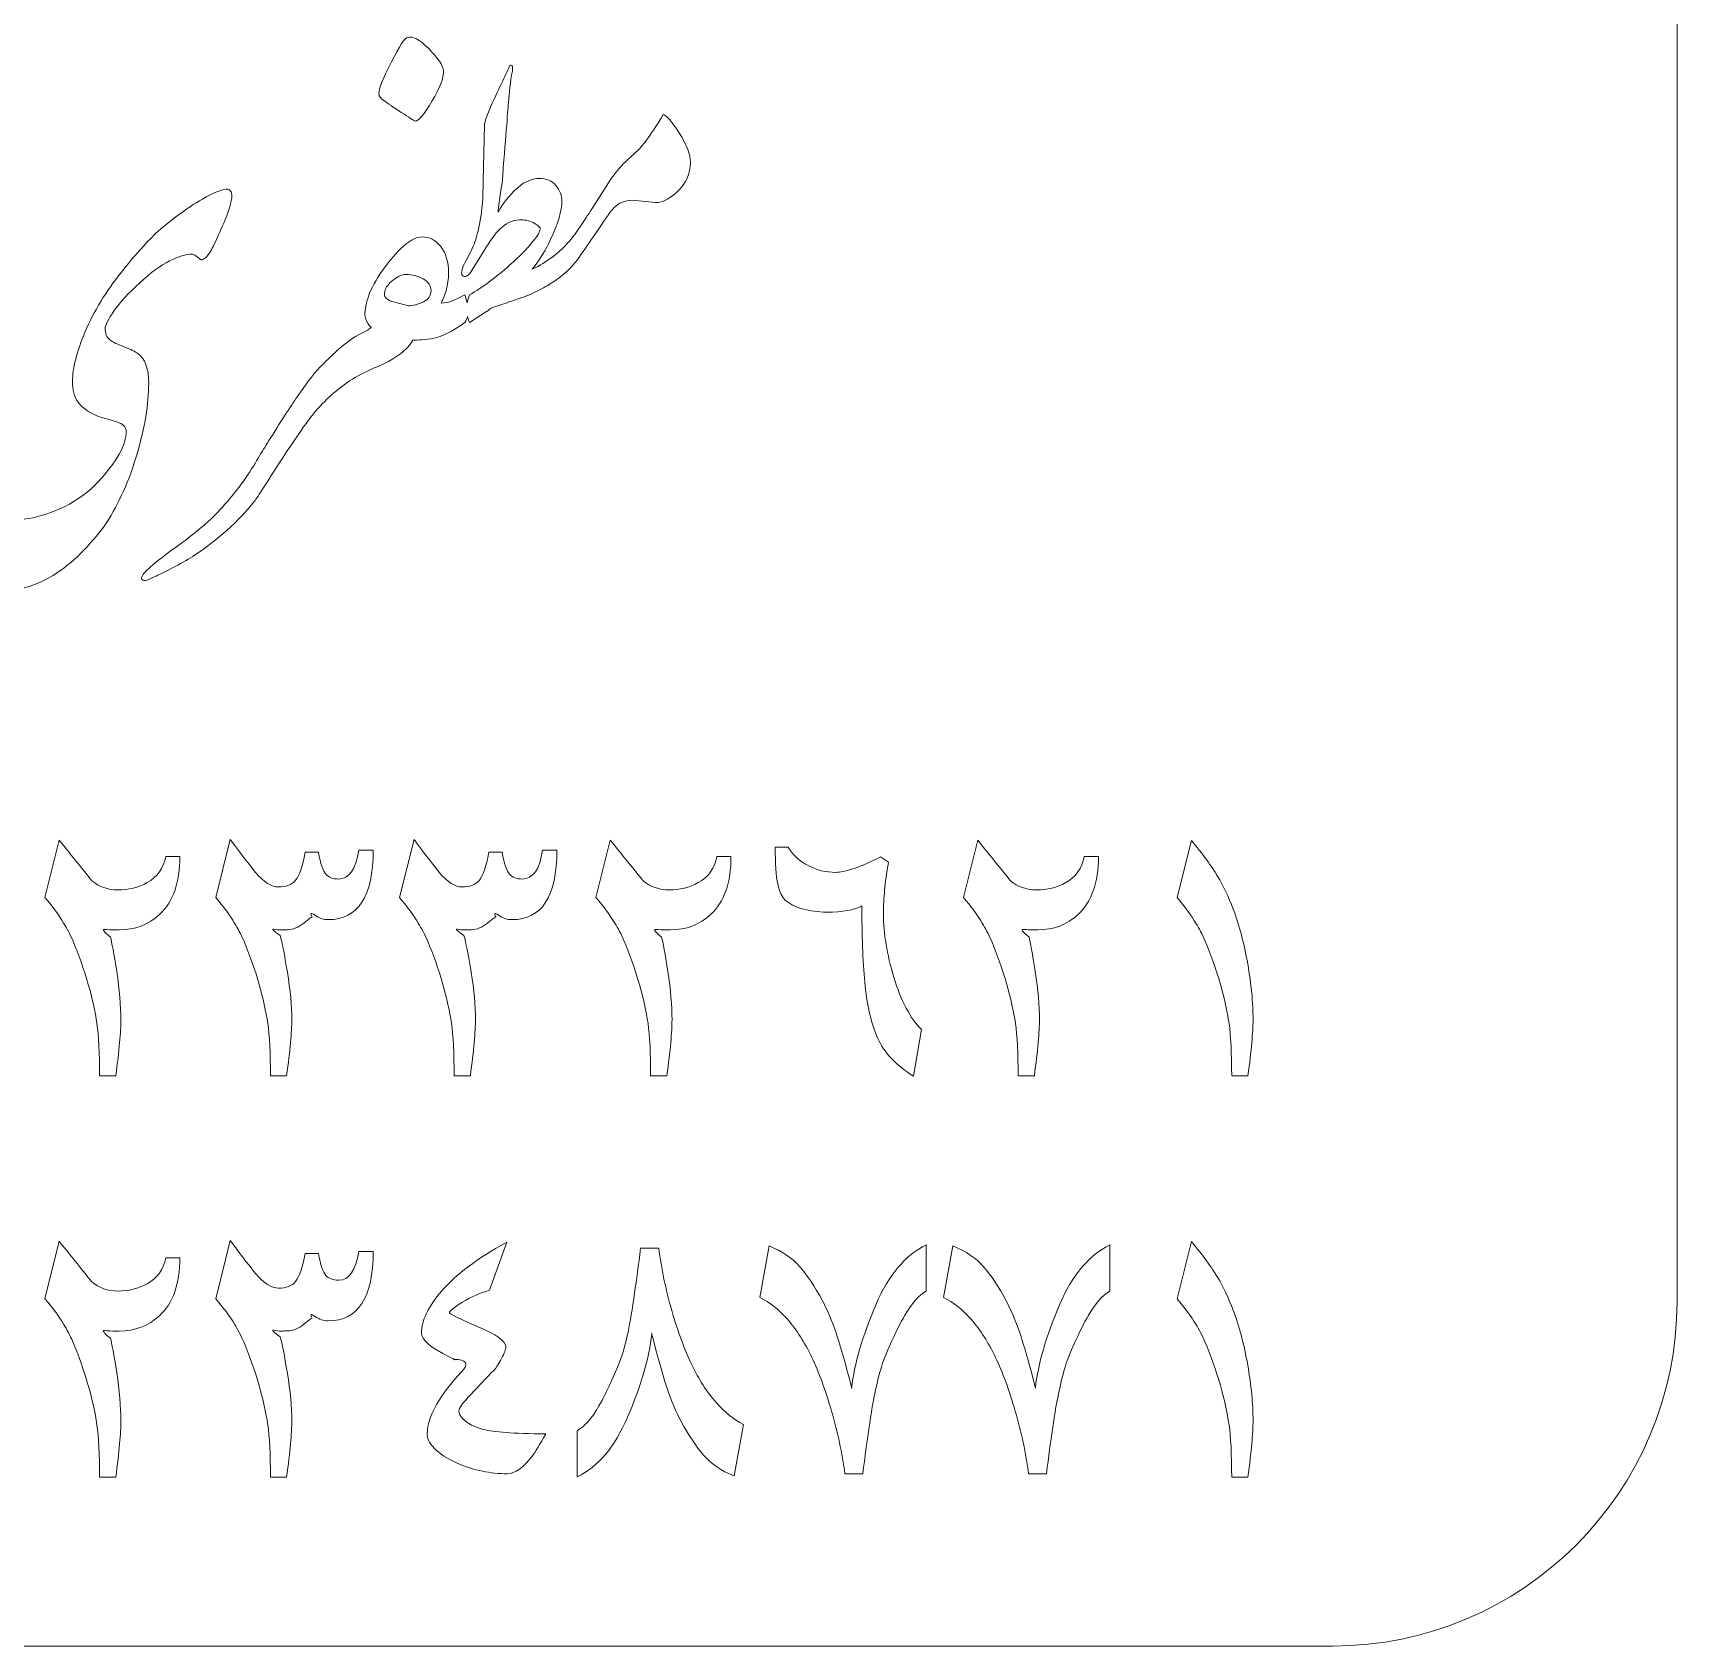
# Model space of a CAD drawing. Header units: millimetres. Extents: x 134.7 to 174.7, y 258.9 to 298.9.
# Drawn here: x 150.83 to 174.7, y 258.88 to 282.3 of the extents above; entities that cross this region are included whole.
import ezdxf

# ---------------------------------------------------------------- set-up
doc = ezdxf.new("R2010")
doc.units = ezdxf.units.MM
doc.header["$MEASUREMENT"] = 0
doc.layers.add('Layer 1', color=7, linetype='Continuous')

msp = doc.modelspace()

# ---------------------------------------------------------------- linework, layer by layer
at = {"layer": 'Layer 1', "color": 250, "lineweight": 18}
msp.add_open_spline([(139.7017, 298.8817), (139.7017, 298.8817), (169.7017, 298.8817), (169.7017, 298.8817), (172.4556, 298.8817), (174.7017, 296.6356), (174.7017, 293.8817), (174.7017, 293.8817), (174.7017, 263.8817), (174.7017, 263.8817), (174.7017, 261.1278), (172.4556, 258.8817), (169.7017, 258.8817), (169.7017, 258.8817), (139.7017, 258.8817), (139.7017, 258.8817), (136.9478, 258.8817), (134.7017, 261.1278), (134.7017, 263.8817), (134.7017, 263.8817), (134.7017, 293.8817), (134.7017, 293.8817), (134.7017, 296.6356), (136.9478, 298.8817), (139.7017, 298.8817)], degree=3, knots=[0, 0, 0, 0, 0.125, 0.125, 0.125, 0.25, 0.25, 0.25, 0.375, 0.375, 0.375, 0.5, 0.5, 0.5, 0.625, 0.625, 0.625, 0.75, 0.75, 0.75, 0.875, 0.875, 0.875, 1, 1, 1, 1], dxfattribs=at)
at = {"layer": 'Layer 1', "color": 250, "lineweight": 9}
for points, knots in [([(155.855, 281.4195), (155.855, 281.4903), (155.9143, 281.6434), (156.0361, 281.8804), (156.1563, 282.1175), (156.2336, 282.2344), (156.2699, 282.2344), (156.3406, 282.264), (156.4427, 282.2097), (156.5777, 282.0731), (156.7127, 281.9364), (156.7852, 281.8294), (156.795, 281.752), (156.795, 281.65), (156.7391, 281.5018), (156.6255, 281.3092), (156.5135, 281.1166), (156.4312, 281.0194), (156.3802, 281.0194), (156.3604, 281.0293), (156.2946, 281.0721), (156.1793, 281.1478), (156.0657, 281.2236), (155.9818, 281.2795), (155.9274, 281.3191), (155.878, 281.3503), (155.855, 281.3849), (155.855, 281.4195)], [0, 0, 0, 0, 0.1111111, 0.1111111, 0.1111111, 0.2222222, 0.2222222, 0.2222222, 0.3333333, 0.3333333, 0.3333333, 0.4444444, 0.4444444, 0.4444444, 0.5555556, 0.5555556, 0.5555556, 0.6666667, 0.6666667, 0.6666667, 0.7777778, 0.7777778, 0.7777778, 0.8888889, 0.8888889, 0.8888889, 1, 1, 1, 1]), ([(158.0817, 278.8712), (158.296, 278.9745), (158.4768, 279.1109), (158.6224, 279.2793), (158.6801, 279.3468), (158.7624, 279.4621), (158.8677, 279.6267), (158.8941, 279.6662), (158.9896, 279.8144), (159.1525, 280.0712), (159.2431, 280.2128), (159.3287, 280.3247), (159.4077, 280.4054), (159.4308, 280.4268), (159.4588, 280.4531), (159.4933, 280.4844), (159.5263, 280.5157), (159.5641, 280.5503), (159.6069, 280.5881), (159.6925, 280.6655), (159.8176, 280.8417), (159.9823, 281.1149), (160.03, 281.1051), (160.109, 281.0145), (160.2193, 280.8433), (160.3247, 280.6737), (160.3774, 280.5321), (160.3774, 280.4235), (160.3774, 280.2589), (160.3132, 280.1156), (160.1848, 279.9922), (160.0564, 279.8736), (159.9362, 279.8226), (159.8226, 279.8423), (159.8226, 279.8423), (159.5295, 279.872), (159.5295, 279.872), (159.4258, 279.872), (159.3369, 279.8341), (159.2645, 279.76), (159.2283, 279.7255), (159.1558, 279.6234), (159.0472, 279.4555), (158.9896, 279.3781), (158.9237, 279.2843), (158.8546, 279.1756), (158.7607, 279.0422), (158.7097, 278.9715), (158.6998, 278.9616), (158.6257, 278.8776), (158.55, 278.8052), (158.4726, 278.7443), (158.3985, 278.6932), (158.3327, 278.6504), (158.2751, 278.6191), (158.201, 278.5763), (158.1088, 278.5319), (158.0001, 278.4825), (157.9837, 278.4776), (157.9046, 278.4496), (157.7631, 278.4018), (157.6849, 278.3731), (157.5922, 278.3414), (157.4851, 278.3074), (157.4406, 278.2726), (157.4176, 278.2553), (157.4157, 278.2553), (157.4157, 278.2553), (157.1704, 278.0956), (157.1704, 278.0956), (157.1587, 278.1257), (157.1495, 278.1558), (157.1429, 278.1859), (157.1429, 278.1859), (157.1424, 278.1829), (157.1424, 278.1829), (157.1358, 278.1598), (157.1226, 278.1318), (157.1029, 278.0956), (156.9201, 277.9672), (156.7687, 277.8915), (156.6502, 277.8684), (156.5958, 277.8552), (156.5366, 277.8487), (156.474, 277.8454), (156.4326, 277.8432), (156.3912, 277.8417), (156.3489, 277.841), (156.3073, 277.7713), (156.2486, 277.7072), (156.1727, 277.6495), (156.064, 277.5655), (155.9356, 277.4947), (155.7875, 277.4371), (155.6558, 277.3795), (155.5372, 277.3169), (155.4302, 277.2494), (155.2145, 277.1013), (155.0351, 276.9366), (154.8902, 276.7522), (154.8639, 276.7275), (154.7388, 276.5497), (154.5149, 276.2221), (154.2416, 275.7908), (154.0868, 275.5521), (154.0506, 275.5043), (153.8201, 275.2113), (153.5205, 274.9446), (153.1534, 274.7026), (153.0645, 274.645), (152.9657, 274.589), (152.8603, 274.5347), (152.7122, 274.4606), (152.6183, 274.4145), (152.5805, 274.3997), (152.48, 274.3437), (152.4241, 274.3371), (152.4109, 274.3799), (152.3911, 274.4277), (152.5426, 274.5693), (152.8653, 274.8047), (153.1155, 274.9808), (153.3164, 275.1455), (153.4678, 275.2969), (153.6769, 275.5076), (153.8563, 275.7332), (154.0078, 275.9719), (154.0753, 276.0838), (154.1329, 276.1793), (154.1807, 276.2567), (154.2268, 276.3324), (154.2613, 276.3917), (154.2877, 276.4296), (154.4507, 276.693), (154.5857, 276.9004), (154.6927, 277.0519), (154.8211, 277.2412), (154.9396, 277.391), (155.0499, 277.4997), (155.152, 277.6034), (155.231, 277.6775), (155.2853, 277.7219), (155.3825, 277.8092), (155.4862, 277.8816), (155.5998, 277.9392), (155.5998, 277.9392), (155.6939, 277.9879), (155.6939, 277.9879), (155.6939, 277.9879), (155.6953, 277.9902), (155.6953, 277.9902), (155.7183, 278.0051), (155.7332, 278.0182), (155.743, 278.0281), (155.7282, 278.0413), (155.7134, 278.0577), (155.7002, 278.0758), (155.6673, 278.1252), (155.6525, 278.1713), (155.6525, 278.2158), (155.6525, 278.28), (155.669, 278.3689), (155.7052, 278.4808), (155.743, 278.5878), (155.8138, 278.7163), (155.9176, 278.8677), (155.9916, 278.9698), (156.0723, 279.0686), (156.1628, 279.1608), (156.2847, 279.2809), (156.395, 279.3402), (156.4905, 279.3402), (156.5843, 279.3402), (156.6716, 279.2941), (156.7522, 279.2003), (156.8296, 279.1064), (156.8675, 278.978), (156.8675, 278.815), (156.8675, 278.7311), (156.8543, 278.6455), (156.8296, 278.5582), (156.8131, 278.5072), (156.8, 278.4693), (156.7901, 278.4446), (156.7802, 278.4216), (156.7703, 278.4002), (156.7605, 278.3804), (156.8098, 278.3804), (156.8576, 278.3886), (156.9037, 278.4051), (156.9498, 278.4199), (157.0173, 278.4528), (157.1029, 278.5006), (157.1122, 278.4711), (157.123, 278.4313), (157.1353, 278.384), (157.1418, 278.4228), (157.1534, 278.4618), (157.1704, 278.5006), (157.3564, 278.6043), (157.5523, 278.7492), (157.7581, 278.9352), (157.8964, 279.0571), (158.0051, 279.1674), (158.0825, 279.2629), (158.1631, 279.3567), (158.201, 279.4258), (158.1977, 279.4703), (158.1845, 279.49), (158.1499, 279.5147), (158.0923, 279.5477), (158.0331, 279.5789), (157.9689, 279.5921), (157.8981, 279.5855), (157.7894, 279.5855), (157.6906, 279.5394), (157.605, 279.4456), (157.549, 279.3946), (157.475, 279.2908), (157.3778, 279.1328), (157.3778, 279.1328), (157.2, 278.848), (157.2, 278.848), (157.1605, 278.7805), (157.121, 278.7558), (157.0782, 278.7706), (157.0601, 278.7772), (157.0519, 278.8002), (157.0568, 278.8381), (157.0617, 278.8776), (157.0782, 278.9221), (157.1078, 278.9731), (157.1589, 279.0637), (157.2033, 279.1509), (157.2379, 279.2349), (157.2708, 279.3205), (157.2988, 279.4357), (157.3252, 279.5773), (157.3531, 279.7205), (157.368, 279.9164), (157.368, 280.1601), (157.368, 280.1601), (157.3877, 280.9602), (157.3877, 280.9602), (157.391, 281.0129), (157.4239, 281.1084), (157.4865, 281.2483), (157.549, 281.3882), (157.6001, 281.4985), (157.6379, 281.5776), (157.6775, 281.6582), (157.717, 281.7422), (157.7581, 281.8294), (157.7713, 281.836), (157.7828, 281.8327), (157.7911, 281.8212), (157.7976, 281.8097), (157.7993, 281.785), (157.7927, 281.7471), (157.7631, 281.5858), (157.745, 281.4327), (157.7351, 281.2894), (157.7252, 281.1446), (157.6939, 280.7544), (157.6429, 280.1222), (157.6116, 279.9164), (157.5919, 279.7749), (157.5853, 279.6975), (157.6659, 279.8489), (157.7779, 279.9823), (157.9228, 280.0975), (158.0133, 280.1551), (158.0973, 280.1864), (158.173, 280.1897), (158.2866, 280.1897), (158.3706, 280.1551), (158.4249, 280.0876), (158.4825, 280.0136), (158.5121, 279.9378), (158.5121, 279.8605), (158.5121, 279.7189), (158.4562, 279.5328), (158.3475, 279.3024), (158.2812, 279.1566), (158.1929, 279.0128), (158.0817, 278.8712)], [0, 0, 0, 0, 0.0105263, 0.0105263, 0.0105263, 0.0210526, 0.0210526, 0.0210526, 0.0315789, 0.0315789, 0.0315789, 0.0421053, 0.0421053, 0.0421053, 0.0526316, 0.0526316, 0.0526316, 0.0631579, 0.0631579, 0.0631579, 0.0736842, 0.0736842, 0.0736842, 0.0842105, 0.0842105, 0.0842105, 0.0947368, 0.0947368, 0.0947368, 0.1052632, 0.1052632, 0.1052632, 0.1157895, 0.1157895, 0.1157895, 0.1263158, 0.1263158, 0.1263158, 0.1368421, 0.1368421, 0.1368421, 0.1473684, 0.1473684, 0.1473684, 0.1578947, 0.1578947, 0.1578947, 0.1684211, 0.1684211, 0.1684211, 0.1789474, 0.1789474, 0.1789474, 0.1894737, 0.1894737, 0.1894737, 0.2, 0.2, 0.2, 0.2105263, 0.2105263, 0.2105263, 0.2210526, 0.2210526, 0.2210526, 0.2315789, 0.2315789, 0.2315789, 0.2421053, 0.2421053, 0.2421053, 0.2526316, 0.2526316, 0.2526316, 0.2631579, 0.2631579, 0.2631579, 0.2736842, 0.2736842, 0.2736842, 0.2842105, 0.2842105, 0.2842105, 0.2947368, 0.2947368, 0.2947368, 0.3052632, 0.3052632, 0.3052632, 0.3157895, 0.3157895, 0.3157895, 0.3263158, 0.3263158, 0.3263158, 0.3368421, 0.3368421, 0.3368421, 0.3473684, 0.3473684, 0.3473684, 0.3578947, 0.3578947, 0.3578947, 0.3684211, 0.3684211, 0.3684211, 0.3789474, 0.3789474, 0.3789474, 0.3894737, 0.3894737, 0.3894737, 0.4, 0.4, 0.4, 0.4105263, 0.4105263, 0.4105263, 0.4210526, 0.4210526, 0.4210526, 0.4315789, 0.4315789, 0.4315789, 0.4421053, 0.4421053, 0.4421053, 0.4526316, 0.4526316, 0.4526316, 0.4631579, 0.4631579, 0.4631579, 0.4736842, 0.4736842, 0.4736842, 0.4842105, 0.4842105, 0.4842105, 0.4947368, 0.4947368, 0.4947368, 0.5052632, 0.5052632, 0.5052632, 0.5157895, 0.5157895, 0.5157895, 0.5263158, 0.5263158, 0.5263158, 0.5368421, 0.5368421, 0.5368421, 0.5473684, 0.5473684, 0.5473684, 0.5578947, 0.5578947, 0.5578947, 0.5684211, 0.5684211, 0.5684211, 0.5789474, 0.5789474, 0.5789474, 0.5894737, 0.5894737, 0.5894737, 0.6, 0.6, 0.6, 0.6105263, 0.6105263, 0.6105263, 0.6210526, 0.6210526, 0.6210526, 0.6315789, 0.6315789, 0.6315789, 0.6421053, 0.6421053, 0.6421053, 0.6526316, 0.6526316, 0.6526316, 0.6631579, 0.6631579, 0.6631579, 0.6736842, 0.6736842, 0.6736842, 0.6842105, 0.6842105, 0.6842105, 0.6947368, 0.6947368, 0.6947368, 0.7052632, 0.7052632, 0.7052632, 0.7157895, 0.7157895, 0.7157895, 0.7263158, 0.7263158, 0.7263158, 0.7368421, 0.7368421, 0.7368421, 0.7473684, 0.7473684, 0.7473684, 0.7578947, 0.7578947, 0.7578947, 0.7684211, 0.7684211, 0.7684211, 0.7789474, 0.7789474, 0.7789474, 0.7894737, 0.7894737, 0.7894737, 0.8, 0.8, 0.8, 0.8105263, 0.8105263, 0.8105263, 0.8210526, 0.8210526, 0.8210526, 0.8315789, 0.8315789, 0.8315789, 0.8421053, 0.8421053, 0.8421053, 0.8526316, 0.8526316, 0.8526316, 0.8631579, 0.8631579, 0.8631579, 0.8736842, 0.8736842, 0.8736842, 0.8842105, 0.8842105, 0.8842105, 0.8947368, 0.8947368, 0.8947368, 0.9052632, 0.9052632, 0.9052632, 0.9157895, 0.9157895, 0.9157895, 0.9263158, 0.9263158, 0.9263158, 0.9368421, 0.9368421, 0.9368421, 0.9473684, 0.9473684, 0.9473684, 0.9578947, 0.9578947, 0.9578947, 0.9684211, 0.9684211, 0.9684211, 0.9789474, 0.9789474, 0.9789474, 0.9894737, 0.9894737, 0.9894737, 1, 1, 1, 1]), ([(153.7181, 279.9098), (153.7065, 279.8292), (153.6851, 279.7518), (153.6588, 279.6761), (153.6308, 279.6003), (153.5864, 279.495), (153.5238, 279.36), (153.4612, 279.225), (153.4234, 279.1476), (153.4102, 279.1279), (153.3592, 279.0472), (153.3131, 279.0077), (153.2752, 279.0077), (153.2456, 279.0274), (153.2209, 279.0455), (153.1978, 279.0636), (153.1748, 279.0818), (153.155, 279.09), (153.1353, 279.09), (153.0546, 279.09), (152.9492, 279.0571), (152.8175, 278.9912), (152.6842, 278.9254), (152.541, 278.82), (152.3829, 278.6751), (152.2249, 278.5302), (152.1014, 278.3953), (152.0125, 278.2701), (151.9252, 278.145), (151.8808, 278.0578), (151.8808, 278.01), (151.8808, 277.9392), (151.9022, 277.8833), (151.9483, 277.8454), (151.9861, 277.8158), (152.0553, 277.7828), (152.1557, 277.745), (152.2545, 277.7055), (152.322, 277.6742), (152.3533, 277.6478), (152.4603, 277.5737), (152.513, 277.4289), (152.513, 277.2132), (152.513, 276.9152), (152.457, 276.5728), (152.3434, 276.1892), (152.2314, 275.804), (152.0833, 275.4714), (151.9005, 275.1883), (151.8067, 275.0566), (151.698, 274.9249), (151.5729, 274.7931), (151.4478, 274.6598), (151.3128, 274.5478), (151.1679, 274.454), (150.8914, 274.2713), (150.572, 274.1791), (150.2131, 274.1791), (149.8048, 274.1857), (149.4936, 274.324), (149.2813, 274.5939), (149.1858, 274.7322), (149.1183, 274.8788), (149.0821, 275.0335), (149.0442, 275.1883), (149.0261, 275.3348), (149.0261, 275.4731), (149.0261, 275.6492), (149.0393, 275.8221), (149.064, 275.9917), (149.0903, 276.1596), (149.1298, 276.3291), (149.1841, 276.5004), (149.2681, 276.7769), (149.3685, 277.0436), (149.4887, 277.3005), (149.6072, 277.5573), (149.7027, 277.7647), (149.7768, 277.9228), (149.7768, 277.9228), (150.004, 278.4051), (150.004, 278.4051), (150.0303, 278.4595), (150.0567, 278.5121), (150.0863, 278.5648), (150.1143, 278.6159), (150.1406, 278.6406), (150.1637, 278.6406), (150.195, 278.6406), (150.2131, 278.6159), (150.2147, 278.5648), (150.2164, 278.5121), (150.2098, 278.4743), (150.1966, 278.4479), (150.162, 278.3557), (150.1308, 278.2767), (150.1061, 278.2142), (150.0797, 278.1516), (150.0419, 278.0611), (149.9892, 277.9425), (149.9382, 277.8223), (149.8822, 277.6939), (149.8229, 277.5556), (149.7636, 277.4173), (149.7143, 277.3038), (149.6764, 277.2132), (149.4871, 276.7127), (149.3916, 276.3357), (149.3916, 276.0855), (149.3916, 275.8221), (149.4854, 275.613), (149.6747, 275.4583), (149.8624, 275.3035), (150.1275, 275.2261), (150.4683, 275.2261), (150.7514, 275.2261), (151.0247, 275.292), (151.2898, 275.4237), (151.4857, 275.5241), (151.6503, 275.6443), (151.782, 275.7859), (151.9137, 275.9274), (152.0141, 276.0608), (152.0833, 276.1843), (152.1524, 276.3077), (152.187, 276.4197), (152.187, 276.5185), (152.187, 276.5794), (152.1409, 276.6255), (152.0487, 276.6535), (151.9565, 276.6831), (151.8907, 276.7029), (151.8495, 276.7127), (151.81, 276.721), (151.7639, 276.7391), (151.7112, 276.7654), (151.6124, 276.8132), (151.5367, 276.8741), (151.484, 276.9465), (151.433, 277.0189), (151.4066, 277.1177), (151.4066, 277.2428), (151.4066, 277.4322), (151.4692, 277.6742), (151.5927, 277.9656), (151.7162, 278.2586), (151.8907, 278.5467), (152.1162, 278.8299), (152.3006, 279.0604), (152.4685, 279.2497), (152.6183, 279.3929), (152.699, 279.467), (152.8027, 279.5526), (152.9278, 279.6464), (153.0529, 279.7419), (153.1748, 279.8226), (153.295, 279.8901), (153.4398, 279.9741), (153.5534, 280.0218), (153.6374, 280.035), (153.672, 280.035), (153.6967, 280.0201), (153.7098, 279.9922), (153.7213, 279.9625), (153.7246, 279.9362), (153.7181, 279.9098)], [0, 0, 0, 0, 0.0181818, 0.0181818, 0.0181818, 0.0363636, 0.0363636, 0.0363636, 0.0545455, 0.0545455, 0.0545455, 0.0727273, 0.0727273, 0.0727273, 0.0909091, 0.0909091, 0.0909091, 0.1090909, 0.1090909, 0.1090909, 0.1272727, 0.1272727, 0.1272727, 0.1454545, 0.1454545, 0.1454545, 0.1636364, 0.1636364, 0.1636364, 0.1818182, 0.1818182, 0.1818182, 0.2, 0.2, 0.2, 0.2181818, 0.2181818, 0.2181818, 0.2363636, 0.2363636, 0.2363636, 0.2545455, 0.2545455, 0.2545455, 0.2727273, 0.2727273, 0.2727273, 0.2909091, 0.2909091, 0.2909091, 0.3090909, 0.3090909, 0.3090909, 0.3272727, 0.3272727, 0.3272727, 0.3454545, 0.3454545, 0.3454545, 0.3636364, 0.3636364, 0.3636364, 0.3818182, 0.3818182, 0.3818182, 0.4, 0.4, 0.4, 0.4181818, 0.4181818, 0.4181818, 0.4363636, 0.4363636, 0.4363636, 0.4545455, 0.4545455, 0.4545455, 0.4727273, 0.4727273, 0.4727273, 0.4909091, 0.4909091, 0.4909091, 0.5090909, 0.5090909, 0.5090909, 0.5272727, 0.5272727, 0.5272727, 0.5454545, 0.5454545, 0.5454545, 0.5636364, 0.5636364, 0.5636364, 0.5818182, 0.5818182, 0.5818182, 0.6, 0.6, 0.6, 0.6181818, 0.6181818, 0.6181818, 0.6363636, 0.6363636, 0.6363636, 0.6545455, 0.6545455, 0.6545455, 0.6727273, 0.6727273, 0.6727273, 0.6909091, 0.6909091, 0.6909091, 0.7090909, 0.7090909, 0.7090909, 0.7272727, 0.7272727, 0.7272727, 0.7454545, 0.7454545, 0.7454545, 0.7636364, 0.7636364, 0.7636364, 0.7818182, 0.7818182, 0.7818182, 0.8, 0.8, 0.8, 0.8181818, 0.8181818, 0.8181818, 0.8363636, 0.8363636, 0.8363636, 0.8545455, 0.8545455, 0.8545455, 0.8727273, 0.8727273, 0.8727273, 0.8909091, 0.8909091, 0.8909091, 0.9090909, 0.9090909, 0.9090909, 0.9272727, 0.9272727, 0.9272727, 0.9454545, 0.9454545, 0.9454545, 0.9636364, 0.9636364, 0.9636364, 0.9818182, 0.9818182, 0.9818182, 1, 1, 1, 1]), ([(156.6123, 278.5582), (156.6123, 278.629), (156.5728, 278.6866), (156.4954, 278.7327), (156.4197, 278.7739), (156.3357, 278.7953), (156.2452, 278.7953), (156.1908, 278.7953), (156.1316, 278.7689), (156.0674, 278.7179), (155.9966, 278.6636), (155.9538, 278.6076), (155.9406, 278.5483), (155.9159, 278.4759), (155.9636, 278.4216), (156.0855, 278.3903), (156.0855, 278.3903), (156.283, 278.3409), (156.283, 278.3409), (156.3505, 278.3409), (156.423, 278.359), (156.5003, 278.3952), (156.5744, 278.4331), (156.6123, 278.4874), (156.6123, 278.5582)], [0, 0, 0, 0, 0.125, 0.125, 0.125, 0.25, 0.25, 0.25, 0.375, 0.375, 0.375, 0.5, 0.5, 0.5, 0.625, 0.625, 0.625, 0.75, 0.75, 0.75, 0.875, 0.875, 0.875, 1, 1, 1, 1]), ([(152.066, 269.8595), (152.2216, 269.8595), (152.3623, 269.8955), (152.4904, 269.9653), (152.6375, 270.0458), (152.7274, 270.1717), (152.7602, 270.3431), (152.7602, 270.3431), (152.9656, 270.3431), (152.9656, 270.3431), (152.9656, 269.9632), (152.8671, 269.6827), (152.6703, 269.5028), (152.5094, 269.3547), (152.3136, 269.2795), (152.085, 269.2795), (152.085, 269.2795), (152.0385, 269.2795), (152.0385, 269.2795), (151.9718, 269.2795), (151.9178, 269.2816), (151.8755, 269.2859), (151.8331, 269.2901), (151.8607, 269.2531), (151.958, 269.1747), (151.9781, 269.1028), (152.0088, 268.9356), (152.049, 268.6742), (152.0893, 268.4127), (152.1094, 268.1789), (152.1094, 267.9746), (152.1094, 267.8031), (152.085, 267.5312), (152.0353, 267.1597), (152.0353, 267.1597), (151.7993, 267.1597), (151.7993, 267.1597), (151.7993, 267.4899), (151.7866, 267.7439), (151.7612, 267.9206), (151.7347, 268.0974), (151.6934, 268.2868), (151.6352, 268.4889), (151.5707, 268.7123), (151.4966, 268.925), (151.4119, 269.125), (151.3707, 269.2181), (151.3262, 269.3028), (151.2786, 269.379), (151.2108, 269.4933), (151.1198, 269.6161), (151.0055, 269.7484), (151.0055, 269.7484), (151.213, 270.5823), (151.213, 270.5823), (151.4077, 270.3421), (151.5654, 270.1463), (151.6882, 269.9928), (151.795, 269.9039), (151.921, 269.8595), (152.066, 269.8595)], [0, 0, 0, 0, 0.05, 0.05, 0.05, 0.1, 0.1, 0.1, 0.15, 0.15, 0.15, 0.2, 0.2, 0.2, 0.25, 0.25, 0.25, 0.3, 0.3, 0.3, 0.35, 0.35, 0.35, 0.4, 0.4, 0.4, 0.45, 0.45, 0.45, 0.5, 0.5, 0.5, 0.55, 0.55, 0.55, 0.6, 0.6, 0.6, 0.65, 0.65, 0.65, 0.7, 0.7, 0.7, 0.75, 0.75, 0.75, 0.8, 0.8, 0.8, 0.85, 0.85, 0.85, 0.9, 0.9, 0.9, 0.95, 0.95, 0.95, 1, 1, 1, 1]), ([(155.2696, 270.0182), (155.4241, 270.0182), (155.5225, 270.1579), (155.5638, 270.4363), (155.5638, 270.4363), (155.7723, 270.4363), (155.7723, 270.4363), (155.7723, 269.7642), (155.5542, 269.4287), (155.1203, 269.4287), (155.0526, 269.4287), (154.988, 269.4499), (154.9267, 269.4922), (154.8663, 269.5346), (154.8526, 269.5261), (154.8886, 269.4658), (154.8907, 269.4764), (154.8494, 269.4478), (154.7637, 269.379), (154.6875, 269.3155), (154.6102, 269.2827), (154.5319, 269.2827), (154.5213, 269.2827), (154.5086, 269.2827), (154.4927, 269.2816), (154.4769, 269.2806), (154.4589, 269.2795), (154.4388, 269.2795), (154.4017, 269.2795), (154.3647, 269.2838), (154.3287, 269.2912), (154.2927, 269.2986), (154.3234, 269.2668), (154.4229, 269.1959), (154.4504, 269.1017), (154.4843, 268.925), (154.5266, 268.6657), (154.5689, 268.4075), (154.5901, 268.1767), (154.5901, 267.9746), (154.5901, 267.8031), (154.5658, 267.5312), (154.516, 267.1597), (154.516, 267.1597), (154.28, 267.1597), (154.28, 267.1597), (154.28, 267.4899), (154.2673, 267.7439), (154.2419, 267.9206), (154.2155, 268.0974), (154.1742, 268.2868), (154.116, 268.4889), (154.0525, 268.7123), (153.9773, 268.925), (153.8927, 269.125), (153.8514, 269.2181), (153.8069, 269.3028), (153.7593, 269.379), (153.6916, 269.4933), (153.6006, 269.6161), (153.4863, 269.7484), (153.4863, 269.7484), (153.6979, 270.5919), (153.6979, 270.5919), (153.8778, 270.3516), (154.0017, 270.1907), (154.0694, 270.1082), (154.1879, 269.9717), (154.2959, 269.9029), (154.3954, 269.9029), (154.5086, 269.9029), (154.5922, 269.9357), (154.6462, 269.9992), (154.6981, 270.0616), (154.7446, 270.1971), (154.7859, 270.4056), (154.7859, 270.4056), (154.9785, 270.4056), (154.9785, 270.4056), (155.0071, 270.2405), (155.042, 270.1347), (155.0833, 270.0881), (155.1246, 270.0415), (155.187, 270.0182), (155.2696, 270.0182)], [0, 0, 0, 0, 0.0357143, 0.0357143, 0.0357143, 0.0714286, 0.0714286, 0.0714286, 0.1071429, 0.1071429, 0.1071429, 0.1428571, 0.1428571, 0.1428571, 0.1785714, 0.1785714, 0.1785714, 0.2142857, 0.2142857, 0.2142857, 0.25, 0.25, 0.25, 0.2857143, 0.2857143, 0.2857143, 0.3214286, 0.3214286, 0.3214286, 0.3571429, 0.3571429, 0.3571429, 0.3928571, 0.3928571, 0.3928571, 0.4285714, 0.4285714, 0.4285714, 0.4642857, 0.4642857, 0.4642857, 0.5, 0.5, 0.5, 0.5357143, 0.5357143, 0.5357143, 0.5714286, 0.5714286, 0.5714286, 0.6071429, 0.6071429, 0.6071429, 0.6428571, 0.6428571, 0.6428571, 0.6785714, 0.6785714, 0.6785714, 0.7142857, 0.7142857, 0.7142857, 0.75, 0.75, 0.75, 0.7857143, 0.7857143, 0.7857143, 0.8214286, 0.8214286, 0.8214286, 0.8571429, 0.8571429, 0.8571429, 0.8928571, 0.8928571, 0.8928571, 0.9285714, 0.9285714, 0.9285714, 0.9642857, 0.9642857, 0.9642857, 1, 1, 1, 1]), ([(157.9366, 270.0182), (158.0911, 270.0182), (158.1895, 270.1579), (158.2308, 270.4363), (158.2308, 270.4363), (158.4393, 270.4363), (158.4393, 270.4363), (158.4393, 269.7642), (158.2212, 269.4287), (157.7873, 269.4287), (157.7196, 269.4287), (157.655, 269.4499), (157.5937, 269.4922), (157.5333, 269.5346), (157.5196, 269.5261), (157.5556, 269.4658), (157.5577, 269.4764), (157.5164, 269.4478), (157.4307, 269.379), (157.3545, 269.3155), (157.2772, 269.2827), (157.1989, 269.2827), (157.1883, 269.2827), (157.1756, 269.2827), (157.1597, 269.2816), (157.1439, 269.2806), (157.1259, 269.2795), (157.1058, 269.2795), (157.0687, 269.2795), (157.0317, 269.2838), (156.9957, 269.2912), (156.9597, 269.2986), (156.9904, 269.2668), (157.0899, 269.1959), (157.1174, 269.1017), (157.1513, 268.925), (157.1936, 268.6657), (157.2359, 268.4075), (157.2571, 268.1767), (157.2571, 267.9746), (157.2571, 267.8031), (157.2328, 267.5312), (157.183, 267.1597), (157.183, 267.1597), (156.947, 267.1597), (156.947, 267.1597), (156.947, 267.4899), (156.9343, 267.7439), (156.9089, 267.9206), (156.8825, 268.0974), (156.8412, 268.2868), (156.783, 268.4889), (156.7195, 268.7123), (156.6443, 268.925), (156.5597, 269.125), (156.5184, 269.2181), (156.4739, 269.3028), (156.4263, 269.379), (156.3586, 269.4933), (156.2676, 269.6161), (156.1533, 269.7484), (156.1533, 269.7484), (156.3649, 270.5919), (156.3649, 270.5919), (156.5448, 270.3516), (156.6687, 270.1907), (156.7364, 270.1082), (156.8549, 269.9717), (156.9629, 269.9029), (157.0624, 269.9029), (157.1756, 269.9029), (157.2592, 269.9357), (157.3132, 269.9992), (157.3651, 270.0616), (157.4116, 270.1971), (157.4529, 270.4056), (157.4529, 270.4056), (157.6455, 270.4056), (157.6455, 270.4056), (157.6741, 270.2405), (157.709, 270.1347), (157.7503, 270.0881), (157.7916, 270.0415), (157.854, 270.0182), (157.9366, 270.0182)], [0, 0, 0, 0, 0.0357143, 0.0357143, 0.0357143, 0.0714286, 0.0714286, 0.0714286, 0.1071429, 0.1071429, 0.1071429, 0.1428571, 0.1428571, 0.1428571, 0.1785714, 0.1785714, 0.1785714, 0.2142857, 0.2142857, 0.2142857, 0.25, 0.25, 0.25, 0.2857143, 0.2857143, 0.2857143, 0.3214286, 0.3214286, 0.3214286, 0.3571429, 0.3571429, 0.3571429, 0.3928571, 0.3928571, 0.3928571, 0.4285714, 0.4285714, 0.4285714, 0.4642857, 0.4642857, 0.4642857, 0.5, 0.5, 0.5, 0.5357143, 0.5357143, 0.5357143, 0.5714286, 0.5714286, 0.5714286, 0.6071429, 0.6071429, 0.6071429, 0.6428571, 0.6428571, 0.6428571, 0.6785714, 0.6785714, 0.6785714, 0.7142857, 0.7142857, 0.7142857, 0.75, 0.75, 0.75, 0.7857143, 0.7857143, 0.7857143, 0.8214286, 0.8214286, 0.8214286, 0.8571429, 0.8571429, 0.8571429, 0.8928571, 0.8928571, 0.8928571, 0.9285714, 0.9285714, 0.9285714, 0.9642857, 0.9642857, 0.9642857, 1, 1, 1, 1]), ([(160.067, 269.8595), (160.2226, 269.8595), (160.3633, 269.8955), (160.4914, 269.9653), (160.6385, 270.0458), (160.7284, 270.1717), (160.7612, 270.3431), (160.7612, 270.3431), (160.9666, 270.3431), (160.9666, 270.3431), (160.9666, 269.9632), (160.8681, 269.6827), (160.6713, 269.5028), (160.5104, 269.3547), (160.3146, 269.2795), (160.086, 269.2795), (160.086, 269.2795), (160.0395, 269.2795), (160.0395, 269.2795), (159.9728, 269.2795), (159.9188, 269.2816), (159.8765, 269.2859), (159.8341, 269.2901), (159.8617, 269.2531), (159.959, 269.1747), (159.9791, 269.1028), (160.0098, 268.9356), (160.05, 268.6742), (160.0903, 268.4127), (160.1104, 268.1789), (160.1104, 267.9746), (160.1104, 267.8031), (160.086, 267.5312), (160.0363, 267.1597), (160.0363, 267.1597), (159.8003, 267.1597), (159.8003, 267.1597), (159.8003, 267.4899), (159.7876, 267.7439), (159.7622, 267.9206), (159.7357, 268.0974), (159.6944, 268.2868), (159.6362, 268.4889), (159.5717, 268.7123), (159.4976, 268.925), (159.4129, 269.125), (159.3717, 269.2181), (159.3272, 269.3028), (159.2796, 269.379), (159.2118, 269.4933), (159.1208, 269.6161), (159.0065, 269.7484), (159.0065, 269.7484), (159.214, 270.5823), (159.214, 270.5823), (159.4087, 270.3421), (159.5664, 270.1463), (159.6892, 269.9928), (159.796, 269.9039), (159.922, 269.8595), (160.067, 269.8595)], [0, 0, 0, 0, 0.05, 0.05, 0.05, 0.1, 0.1, 0.1, 0.15, 0.15, 0.15, 0.2, 0.2, 0.2, 0.25, 0.25, 0.25, 0.3, 0.3, 0.3, 0.35, 0.35, 0.35, 0.4, 0.4, 0.4, 0.45, 0.45, 0.45, 0.5, 0.5, 0.5, 0.55, 0.55, 0.55, 0.6, 0.6, 0.6, 0.65, 0.65, 0.65, 0.7, 0.7, 0.7, 0.75, 0.75, 0.75, 0.8, 0.8, 0.8, 0.85, 0.85, 0.85, 0.9, 0.9, 0.9, 0.95, 0.95, 0.95, 1, 1, 1, 1]), ([(163.733, 267.8317), (163.733, 267.8317), (163.6145, 267.1565), (163.6145, 267.1565), (163.3626, 267.3153), (163.1901, 267.4983), (163.098, 267.7047), (163.006, 267.9111), (162.9446, 268.164), (162.9139, 268.4625), (162.8832, 268.762), (162.8673, 269.1324), (162.8673, 269.5748), (162.8673, 269.5748), (162.8673, 269.6277), (162.8673, 269.6277), (162.7541, 269.5674), (162.5837, 269.5378), (162.3562, 269.5378), (162.2281, 269.5378), (162.1106, 269.5526), (162.0037, 269.5843), (161.8979, 269.615), (161.8122, 269.6595), (161.7487, 269.7177), (161.7042, 269.7568), (161.6704, 269.833), (161.646, 269.9463), (161.6206, 270.0606), (161.609, 270.2394), (161.609, 270.4828), (161.609, 270.4828), (161.7974, 270.4828), (161.7974, 270.4828), (161.8619, 270.3696), (161.9582, 270.2796), (162.0863, 270.213), (162.2143, 270.1474), (162.3477, 270.1145), (162.4863, 270.1145), (162.5477, 270.1145), (162.6387, 270.1336), (162.7594, 270.1728), (162.8599, 270.2077), (162.9859, 270.2638), (163.1372, 270.34), (163.1372, 270.34), (163.2515, 270.2627), (163.2515, 270.2627), (163.225, 270.1018), (163.206, 269.9653), (163.1965, 269.8553), (163.1859, 269.7441), (163.1806, 269.6298), (163.1806, 269.5092), (163.1806, 269.2287), (163.2303, 268.9239), (163.3298, 268.5948), (163.4367, 268.2455), (163.5711, 267.9915), (163.733, 267.8317)], [0, 0, 0, 0, 0.05, 0.05, 0.05, 0.1, 0.1, 0.1, 0.15, 0.15, 0.15, 0.2, 0.2, 0.2, 0.25, 0.25, 0.25, 0.3, 0.3, 0.3, 0.35, 0.35, 0.35, 0.4, 0.4, 0.4, 0.45, 0.45, 0.45, 0.5, 0.5, 0.5, 0.55, 0.55, 0.55, 0.6, 0.6, 0.6, 0.65, 0.65, 0.65, 0.7, 0.7, 0.7, 0.75, 0.75, 0.75, 0.8, 0.8, 0.8, 0.85, 0.85, 0.85, 0.9, 0.9, 0.9, 0.95, 0.95, 0.95, 1, 1, 1, 1]), ([(165.401, 269.8595), (165.5566, 269.8595), (165.6973, 269.8955), (165.8254, 269.9653), (165.9725, 270.0458), (166.0624, 270.1717), (166.0952, 270.3431), (166.0952, 270.3431), (166.3006, 270.3431), (166.3006, 270.3431), (166.3006, 269.9632), (166.2021, 269.6827), (166.0053, 269.5028), (165.8444, 269.3547), (165.6486, 269.2795), (165.42, 269.2795), (165.42, 269.2795), (165.3735, 269.2795), (165.3735, 269.2795), (165.3068, 269.2795), (165.2528, 269.2816), (165.2105, 269.2859), (165.1681, 269.2901), (165.1957, 269.2531), (165.293, 269.1747), (165.3131, 269.1028), (165.3438, 268.9356), (165.384, 268.6742), (165.4243, 268.4127), (165.4444, 268.1789), (165.4444, 267.9746), (165.4444, 267.8031), (165.42, 267.5312), (165.3703, 267.1597), (165.3703, 267.1597), (165.1343, 267.1597), (165.1343, 267.1597), (165.1343, 267.4899), (165.1216, 267.7439), (165.0962, 267.9206), (165.0697, 268.0974), (165.0284, 268.2868), (164.9702, 268.4889), (164.9057, 268.7123), (164.8316, 268.925), (164.7469, 269.125), (164.7057, 269.2181), (164.6612, 269.3028), (164.6136, 269.379), (164.5458, 269.4933), (164.4548, 269.6161), (164.3405, 269.7484), (164.3405, 269.7484), (164.548, 270.5823), (164.548, 270.5823), (164.7427, 270.3421), (164.9004, 270.1463), (165.0232, 269.9928), (165.13, 269.9039), (165.256, 269.8595), (165.401, 269.8595)], [0, 0, 0, 0, 0.05, 0.05, 0.05, 0.1, 0.1, 0.1, 0.15, 0.15, 0.15, 0.2, 0.2, 0.2, 0.25, 0.25, 0.25, 0.3, 0.3, 0.3, 0.35, 0.35, 0.35, 0.4, 0.4, 0.4, 0.45, 0.45, 0.45, 0.5, 0.5, 0.5, 0.55, 0.55, 0.55, 0.6, 0.6, 0.6, 0.65, 0.65, 0.65, 0.7, 0.7, 0.7, 0.75, 0.75, 0.75, 0.8, 0.8, 0.8, 0.85, 0.85, 0.85, 0.9, 0.9, 0.9, 0.95, 0.95, 0.95, 1, 1, 1, 1]), ([(168.5453, 267.9746), (168.5453, 267.8031), (168.5209, 267.5312), (168.4712, 267.1597), (168.4712, 267.1597), (168.2352, 267.1597), (168.2352, 267.1597), (168.2352, 267.4899), (168.2225, 267.7439), (168.1971, 267.9206), (168.1706, 268.0974), (168.1294, 268.2868), (168.0712, 268.4889), (168.0077, 268.7123), (167.9325, 268.925), (167.8478, 269.125), (167.8066, 269.2181), (167.7621, 269.3028), (167.7145, 269.379), (167.6468, 269.4933), (167.5557, 269.6161), (167.4414, 269.7484), (167.4414, 269.7484), (167.6499, 270.5792), (167.6499, 270.5792), (167.8172, 270.3791), (167.9431, 270.2056), (168.0288, 270.0616), (168.1156, 269.9166), (168.1907, 269.7568), (168.2574, 269.5811), (168.3463, 269.3473), (168.4162, 269.0816), (168.468, 268.7853), (168.5199, 268.4889), (168.5453, 268.2191), (168.5453, 267.9746)], [0, 0, 0, 0, 0.0833333, 0.0833333, 0.0833333, 0.1666667, 0.1666667, 0.1666667, 0.25, 0.25, 0.25, 0.3333333, 0.3333333, 0.3333333, 0.4166667, 0.4166667, 0.4166667, 0.5, 0.5, 0.5, 0.5833333, 0.5833333, 0.5833333, 0.6666667, 0.6666667, 0.6666667, 0.75, 0.75, 0.75, 0.8333333, 0.8333333, 0.8333333, 0.9166667, 0.9166667, 0.9166667, 1, 1, 1, 1]), ([(152.066, 264.0355), (152.2216, 264.0355), (152.3623, 264.0715), (152.4904, 264.1413), (152.6375, 264.2218), (152.7274, 264.3477), (152.7602, 264.5191), (152.7602, 264.5191), (152.9656, 264.5191), (152.9656, 264.5191), (152.9656, 264.1392), (152.8671, 263.8587), (152.6703, 263.6788), (152.5094, 263.5307), (152.3136, 263.4555), (152.085, 263.4555), (152.085, 263.4555), (152.0385, 263.4555), (152.0385, 263.4555), (151.9718, 263.4555), (151.9178, 263.4576), (151.8755, 263.4619), (151.8331, 263.4661), (151.8607, 263.4291), (151.958, 263.3507), (151.9781, 263.2788), (152.0088, 263.1116), (152.049, 262.8502), (152.0893, 262.5887), (152.1094, 262.3549), (152.1094, 262.1506), (152.1094, 261.9791), (152.085, 261.7072), (152.0353, 261.3357), (152.0353, 261.3357), (151.7993, 261.3357), (151.7993, 261.3357), (151.7993, 261.6659), (151.7866, 261.9199), (151.7612, 262.0966), (151.7347, 262.2734), (151.6934, 262.4628), (151.6352, 262.6649), (151.5707, 262.8883), (151.4966, 263.101), (151.4119, 263.301), (151.3707, 263.3941), (151.3262, 263.4788), (151.2786, 263.555), (151.2108, 263.6693), (151.1198, 263.7921), (151.0055, 263.9244), (151.0055, 263.9244), (151.213, 264.7583), (151.213, 264.7583), (151.4077, 264.5181), (151.5654, 264.3223), (151.6882, 264.1688), (151.795, 264.0799), (151.921, 264.0355), (152.066, 264.0355)], [0, 0, 0, 0, 0.05, 0.05, 0.05, 0.1, 0.1, 0.1, 0.15, 0.15, 0.15, 0.2, 0.2, 0.2, 0.25, 0.25, 0.25, 0.3, 0.3, 0.3, 0.35, 0.35, 0.35, 0.4, 0.4, 0.4, 0.45, 0.45, 0.45, 0.5, 0.5, 0.5, 0.55, 0.55, 0.55, 0.6, 0.6, 0.6, 0.65, 0.65, 0.65, 0.7, 0.7, 0.7, 0.75, 0.75, 0.75, 0.8, 0.8, 0.8, 0.85, 0.85, 0.85, 0.9, 0.9, 0.9, 0.95, 0.95, 0.95, 1, 1, 1, 1]), ([(155.2696, 264.1942), (155.4241, 264.1942), (155.5225, 264.3339), (155.5638, 264.6123), (155.5638, 264.6123), (155.7723, 264.6123), (155.7723, 264.6123), (155.7723, 263.9402), (155.5542, 263.6047), (155.1203, 263.6047), (155.0526, 263.6047), (154.988, 263.6259), (154.9267, 263.6682), (154.8663, 263.7106), (154.8526, 263.7021), (154.8886, 263.6418), (154.8907, 263.6524), (154.8494, 263.6238), (154.7637, 263.555), (154.6875, 263.4915), (154.6102, 263.4587), (154.5319, 263.4587), (154.5213, 263.4587), (154.5086, 263.4587), (154.4927, 263.4576), (154.4769, 263.4566), (154.4589, 263.4555), (154.4388, 263.4555), (154.4017, 263.4555), (154.3647, 263.4598), (154.3287, 263.4672), (154.2927, 263.4746), (154.3234, 263.4428), (154.4229, 263.3719), (154.4504, 263.2777), (154.4843, 263.101), (154.5266, 262.8417), (154.5689, 262.5835), (154.5901, 262.3527), (154.5901, 262.1506), (154.5901, 261.9791), (154.5658, 261.7072), (154.516, 261.3357), (154.516, 261.3357), (154.28, 261.3357), (154.28, 261.3357), (154.28, 261.6659), (154.2673, 261.9199), (154.2419, 262.0966), (154.2155, 262.2734), (154.1742, 262.4628), (154.116, 262.6649), (154.0525, 262.8883), (153.9773, 263.101), (153.8927, 263.301), (153.8514, 263.3941), (153.8069, 263.4788), (153.7593, 263.555), (153.6916, 263.6693), (153.6006, 263.7921), (153.4863, 263.9244), (153.4863, 263.9244), (153.6979, 264.7679), (153.6979, 264.7679), (153.8778, 264.5276), (154.0017, 264.3667), (154.0694, 264.2842), (154.1879, 264.1477), (154.2959, 264.0789), (154.3954, 264.0789), (154.5086, 264.0789), (154.5922, 264.1117), (154.6462, 264.1752), (154.6981, 264.2376), (154.7446, 264.3731), (154.7859, 264.5816), (154.7859, 264.5816), (154.9785, 264.5816), (154.9785, 264.5816), (155.0071, 264.4165), (155.042, 264.3107), (155.0833, 264.2641), (155.1246, 264.2175), (155.187, 264.1942), (155.2696, 264.1942)], [0, 0, 0, 0, 0.0357143, 0.0357143, 0.0357143, 0.0714286, 0.0714286, 0.0714286, 0.1071429, 0.1071429, 0.1071429, 0.1428571, 0.1428571, 0.1428571, 0.1785714, 0.1785714, 0.1785714, 0.2142857, 0.2142857, 0.2142857, 0.25, 0.25, 0.25, 0.2857143, 0.2857143, 0.2857143, 0.3214286, 0.3214286, 0.3214286, 0.3571429, 0.3571429, 0.3571429, 0.3928571, 0.3928571, 0.3928571, 0.4285714, 0.4285714, 0.4285714, 0.4642857, 0.4642857, 0.4642857, 0.5, 0.5, 0.5, 0.5357143, 0.5357143, 0.5357143, 0.5714286, 0.5714286, 0.5714286, 0.6071429, 0.6071429, 0.6071429, 0.6428571, 0.6428571, 0.6428571, 0.6785714, 0.6785714, 0.6785714, 0.7142857, 0.7142857, 0.7142857, 0.75, 0.75, 0.75, 0.7857143, 0.7857143, 0.7857143, 0.8214286, 0.8214286, 0.8214286, 0.8571429, 0.8571429, 0.8571429, 0.8928571, 0.8928571, 0.8928571, 0.9285714, 0.9285714, 0.9285714, 0.9642857, 0.9642857, 0.9642857, 1, 1, 1, 1]), ([(158.2805, 261.9643), (158.1874, 261.8035), (158.1218, 261.6966), (158.0826, 261.6458), (157.9545, 261.4711), (157.8318, 261.3844), (157.7164, 261.3844), (157.5947, 261.3844), (157.4751, 261.3971), (157.3587, 261.4225), (157.2412, 261.4468), (157.1333, 261.4786), (157.0338, 261.5177), (156.892, 261.578), (156.7766, 261.6468), (156.6888, 261.7262), (156.6009, 261.8045), (156.5565, 261.8797), (156.5565, 261.9527), (156.5565, 262.103), (156.6158, 262.2712), (156.7332, 262.4575), (156.8179, 262.5898), (156.9237, 262.7232), (157.0497, 262.8576), (157.1693, 262.9814), (157.1322, 263.0438), (156.9385, 263.0438), (156.9798, 263.0269), (156.9587, 263.0396), (156.8761, 263.0809), (156.6073, 263.211), (156.4729, 263.3275), (156.4729, 263.4312), (156.4729, 263.6069), (156.5713, 263.809), (156.7671, 264.0387), (156.9724, 264.2768), (157.2878, 264.5128), (157.7132, 264.7456), (157.7132, 264.7456), (157.4592, 264.0482), (157.4592, 264.0482), (157.3227, 264.0069), (157.1915, 263.9487), (157.0666, 263.8736), (156.9417, 263.7974), (156.8793, 263.7476), (156.8793, 263.7222), (156.8793, 263.7042), (157.0158, 263.6365), (157.2889, 263.5211), (157.5608, 263.4058), (157.6974, 263.3074), (157.6974, 263.2269), (157.6974, 263.1931), (157.6773, 263.137), (157.637, 263.0576), (157.5968, 262.9782), (157.5587, 262.9211), (157.5238, 262.8851), (157.4127, 262.7697), (157.3016, 262.6554), (157.1925, 262.5411), (157.074, 262.4131), (157.0158, 262.3316), (157.0158, 262.2966), (157.0158, 262.2617), (157.0349, 262.2226), (157.0751, 262.1813), (157.1386, 262.1136), (157.2391, 262.0617), (157.3756, 262.0268), (157.4476, 262.0077), (157.5566, 261.9929), (157.7005, 261.9813), (157.8455, 261.9707), (158.0392, 261.9643), (158.2805, 261.9643)], [0, 0, 0, 0, 0.0384615, 0.0384615, 0.0384615, 0.0769231, 0.0769231, 0.0769231, 0.1153846, 0.1153846, 0.1153846, 0.1538462, 0.1538462, 0.1538462, 0.1923077, 0.1923077, 0.1923077, 0.2307692, 0.2307692, 0.2307692, 0.2692308, 0.2692308, 0.2692308, 0.3076923, 0.3076923, 0.3076923, 0.3461538, 0.3461538, 0.3461538, 0.3846154, 0.3846154, 0.3846154, 0.4230769, 0.4230769, 0.4230769, 0.4615385, 0.4615385, 0.4615385, 0.5, 0.5, 0.5, 0.5384615, 0.5384615, 0.5384615, 0.5769231, 0.5769231, 0.5769231, 0.6153846, 0.6153846, 0.6153846, 0.6538462, 0.6538462, 0.6538462, 0.6923077, 0.6923077, 0.6923077, 0.7307692, 0.7307692, 0.7307692, 0.7692308, 0.7692308, 0.7692308, 0.8076923, 0.8076923, 0.8076923, 0.8461538, 0.8461538, 0.8461538, 0.8846154, 0.8846154, 0.8846154, 0.9230769, 0.9230769, 0.9230769, 0.9615385, 0.9615385, 0.9615385, 1, 1, 1, 1]), ([(168.5453, 262.1506), (168.5453, 261.9791), (168.5209, 261.7072), (168.4712, 261.3357), (168.4712, 261.3357), (168.2352, 261.3357), (168.2352, 261.3357), (168.2352, 261.6659), (168.2225, 261.9199), (168.1971, 262.0966), (168.1706, 262.2734), (168.1294, 262.4628), (168.0712, 262.6649), (168.0077, 262.8883), (167.9325, 263.101), (167.8478, 263.301), (167.8066, 263.3941), (167.7621, 263.4788), (167.7145, 263.555), (167.6468, 263.6693), (167.5557, 263.7921), (167.4414, 263.9244), (167.4414, 263.9244), (167.6499, 264.7552), (167.6499, 264.7552), (167.8172, 264.5551), (167.9431, 264.3816), (168.0288, 264.2376), (168.1156, 264.0926), (168.1907, 263.9328), (168.2574, 263.7571), (168.3463, 263.5233), (168.4162, 263.2576), (168.468, 262.9613), (168.5199, 262.6649), (168.5453, 262.3951), (168.5453, 262.1506)], [0, 0, 0, 0, 0.0833333, 0.0833333, 0.0833333, 0.1666667, 0.1666667, 0.1666667, 0.25, 0.25, 0.25, 0.3333333, 0.3333333, 0.3333333, 0.4166667, 0.4166667, 0.4166667, 0.5, 0.5, 0.5, 0.5833333, 0.5833333, 0.5833333, 0.6666667, 0.6666667, 0.6666667, 0.75, 0.75, 0.75, 0.8333333, 0.8333333, 0.8333333, 0.9166667, 0.9166667, 0.9166667, 1, 1, 1, 1]), ([(158.7335, 262.0077), (158.8435, 262.0702), (158.9483, 262.1898), (159.0499, 262.3676), (159.1282, 262.502), (159.2214, 262.6988), (159.3293, 262.957), (159.3812, 263.0788), (159.4288, 263.2396), (159.4722, 263.4407), (159.5008, 263.5836), (159.5325, 263.773), (159.5674, 264.0111), (159.595, 264.1974), (159.6235, 264.4133), (159.6542, 264.6588), (159.6542, 264.6588), (159.9178, 264.6588), (159.9178, 264.6588), (159.9559, 264.3615), (160.0183, 264.0588), (160.1072, 263.7519), (160.1961, 263.4449), (160.2935, 263.1825), (160.3993, 262.9634), (160.4977, 262.7538), (160.6163, 262.5718), (160.7528, 262.4173), (160.8745, 262.2744), (161.0068, 262.1696), (161.1497, 262.1009), (161.1497, 262.1009), (161.0131, 261.3537), (161.0131, 261.3537), (160.8247, 261.4277), (160.6766, 261.5283), (160.5676, 261.6542), (160.4596, 261.7802), (160.3517, 261.9432), (160.2437, 262.1411), (160.1696, 262.2797), (160.1019, 262.4374), (160.0426, 262.6131), (159.9971, 262.7496), (159.9421, 262.9391), (159.8775, 263.1835), (159.8289, 263.3656), (159.8077, 263.4418), (159.8162, 263.4121), (159.7791, 263.0692), (159.6616, 262.6671), (159.4658, 262.2067), (159.2796, 261.7707), (159.0362, 261.4817), (158.7335, 261.341), (158.7335, 261.341), (158.7335, 262.0077), (158.7335, 262.0077)], [0, 0, 0, 0, 0.0526316, 0.0526316, 0.0526316, 0.1052632, 0.1052632, 0.1052632, 0.1578947, 0.1578947, 0.1578947, 0.2105263, 0.2105263, 0.2105263, 0.2631579, 0.2631579, 0.2631579, 0.3157895, 0.3157895, 0.3157895, 0.3684211, 0.3684211, 0.3684211, 0.4210526, 0.4210526, 0.4210526, 0.4736842, 0.4736842, 0.4736842, 0.5263158, 0.5263158, 0.5263158, 0.5789474, 0.5789474, 0.5789474, 0.6315789, 0.6315789, 0.6315789, 0.6842105, 0.6842105, 0.6842105, 0.7368421, 0.7368421, 0.7368421, 0.7894737, 0.7894737, 0.7894737, 0.8421053, 0.8421053, 0.8421053, 0.8947368, 0.8947368, 0.8947368, 0.9473684, 0.9473684, 0.9473684, 1, 1, 1, 1]), ([(163.8008, 264.0355), (163.6907, 263.9741), (163.5859, 263.8535), (163.4843, 263.6757), (163.406, 263.5423), (163.3129, 263.3455), (163.2049, 263.0872), (163.1541, 262.9655), (163.1076, 262.8036), (163.0663, 262.6036), (163.0345, 262.4607), (163.0017, 262.2702), (162.9668, 262.0331), (162.9393, 261.8469), (162.9107, 261.631), (162.88, 261.3844), (162.88, 261.3844), (162.6197, 261.3844), (162.6197, 261.3844), (162.5805, 261.6828), (162.516, 261.9844), (162.4271, 262.2914), (162.3382, 262.5983), (162.2429, 262.8586), (162.1403, 263.0735), (162.0376, 263.2872), (161.9201, 263.4714), (161.7857, 263.627), (161.6608, 263.7688), (161.5275, 263.8746), (161.3857, 263.9424), (161.3857, 263.9424), (161.5222, 264.6906), (161.5222, 264.6906), (161.7095, 264.6155), (161.8577, 264.5149), (161.9667, 264.389), (162.0757, 264.263), (162.1836, 264.1011), (162.2905, 263.9021), (162.3646, 263.7635), (162.4324, 263.6069), (162.4927, 263.4312), (162.5382, 263.2947), (162.5932, 263.1042), (162.6599, 262.8607), (162.7075, 262.6787), (162.7266, 262.6025), (162.7181, 262.6311), (162.7562, 262.974), (162.8726, 263.3761), (163.0695, 263.8376), (163.2568, 264.2736), (163.5013, 264.5625), (163.8008, 264.7054), (163.8008, 264.7054), (163.8008, 264.0355), (163.8008, 264.0355)], [0, 0, 0, 0, 0.0526316, 0.0526316, 0.0526316, 0.1052632, 0.1052632, 0.1052632, 0.1578947, 0.1578947, 0.1578947, 0.2105263, 0.2105263, 0.2105263, 0.2631579, 0.2631579, 0.2631579, 0.3157895, 0.3157895, 0.3157895, 0.3684211, 0.3684211, 0.3684211, 0.4210526, 0.4210526, 0.4210526, 0.4736842, 0.4736842, 0.4736842, 0.5263158, 0.5263158, 0.5263158, 0.5789474, 0.5789474, 0.5789474, 0.6315789, 0.6315789, 0.6315789, 0.6842105, 0.6842105, 0.6842105, 0.7368421, 0.7368421, 0.7368421, 0.7894737, 0.7894737, 0.7894737, 0.8421053, 0.8421053, 0.8421053, 0.8947368, 0.8947368, 0.8947368, 0.9473684, 0.9473684, 0.9473684, 1, 1, 1, 1]), ([(166.4678, 264.0355), (166.3577, 263.9741), (166.2529, 263.8535), (166.1513, 263.6757), (166.073, 263.5423), (165.9799, 263.3455), (165.8719, 263.0872), (165.8211, 262.9655), (165.7746, 262.8036), (165.7333, 262.6036), (165.7015, 262.4607), (165.6687, 262.2702), (165.6338, 262.0331), (165.6063, 261.8469), (165.5777, 261.631), (165.547, 261.3844), (165.547, 261.3844), (165.2867, 261.3844), (165.2867, 261.3844), (165.2475, 261.6828), (165.183, 261.9844), (165.0941, 262.2914), (165.0052, 262.5983), (164.9099, 262.8586), (164.8073, 263.0735), (164.7046, 263.2872), (164.5871, 263.4714), (164.4527, 263.627), (164.3278, 263.7688), (164.1945, 263.8746), (164.0527, 263.9424), (164.0527, 263.9424), (164.1892, 264.6906), (164.1892, 264.6906), (164.3765, 264.6155), (164.5247, 264.5149), (164.6337, 264.389), (164.7427, 264.263), (164.8506, 264.1011), (164.9575, 263.9021), (165.0316, 263.7635), (165.0994, 263.6069), (165.1597, 263.4312), (165.2052, 263.2947), (165.2602, 263.1042), (165.3269, 262.8607), (165.3745, 262.6787), (165.3936, 262.6025), (165.3851, 262.6311), (165.4232, 262.974), (165.5396, 263.3761), (165.7365, 263.8376), (165.9238, 264.2736), (166.1683, 264.5625), (166.4678, 264.7054), (166.4678, 264.7054), (166.4678, 264.0355), (166.4678, 264.0355)], [0, 0, 0, 0, 0.0526316, 0.0526316, 0.0526316, 0.1052632, 0.1052632, 0.1052632, 0.1578947, 0.1578947, 0.1578947, 0.2105263, 0.2105263, 0.2105263, 0.2631579, 0.2631579, 0.2631579, 0.3157895, 0.3157895, 0.3157895, 0.3684211, 0.3684211, 0.3684211, 0.4210526, 0.4210526, 0.4210526, 0.4736842, 0.4736842, 0.4736842, 0.5263158, 0.5263158, 0.5263158, 0.5789474, 0.5789474, 0.5789474, 0.6315789, 0.6315789, 0.6315789, 0.6842105, 0.6842105, 0.6842105, 0.7368421, 0.7368421, 0.7368421, 0.7894737, 0.7894737, 0.7894737, 0.8421053, 0.8421053, 0.8421053, 0.8947368, 0.8947368, 0.8947368, 0.9473684, 0.9473684, 0.9473684, 1, 1, 1, 1])]:
    msp.add_open_spline(points, degree=3, knots=knots, dxfattribs=at)

doc.saveas('drawing.dxf')
